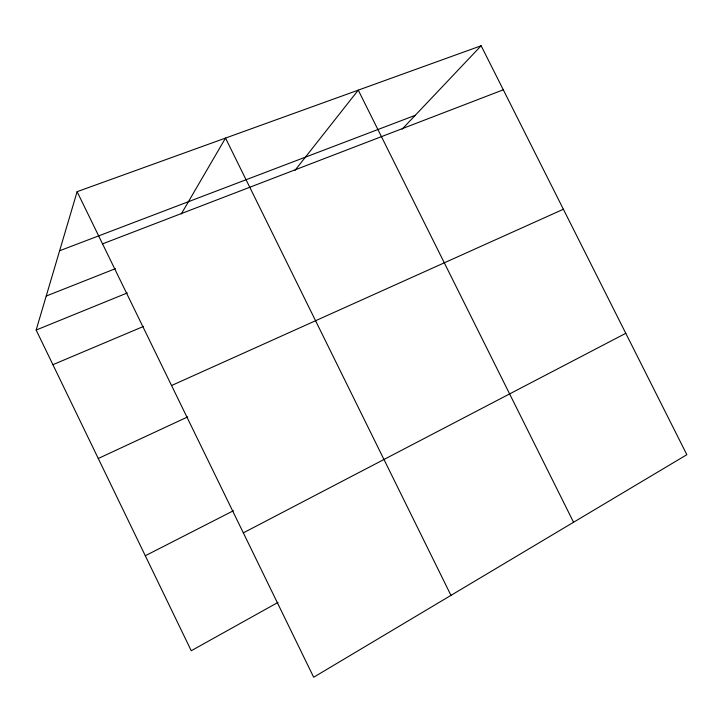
<?xml version="1.0" encoding="UTF-8"?>
<svg xmlns="http://www.w3.org/2000/svg" width="723" height="723" viewBox="0 0 723 723"><rect width="100%" height="100%" fill="white"/><g stroke="black" fill="none" stroke-linecap="round" stroke-linejoin="round"><path stroke-width="1.08" d="M278.066 602.358L191.243 650.745L36.15 330.04L77.117 191.676L481.138 45.757L686.85 454.695L313.674 677.243L77.117 191.676M181.283 213.945L225.522 138.075L450.962 595.372M295.038 170.303L358.265 90.131L573.556 522.259M402.087 129.209L481.138 45.757M243.335 532.86L625.784 333.303M145.305 555.752L233.421 510.727M98.265 458.49L187.709 416.9M171.55 385.522L563.38 209.245M52.906 364.681L143.606 326.38M36.15 330.04L127.32 292.942M46.209 296.05L115.481 268.64M102.539 243.868L503.298 89.806M59.62 250.754L415.255 115.309"/></g></svg>
